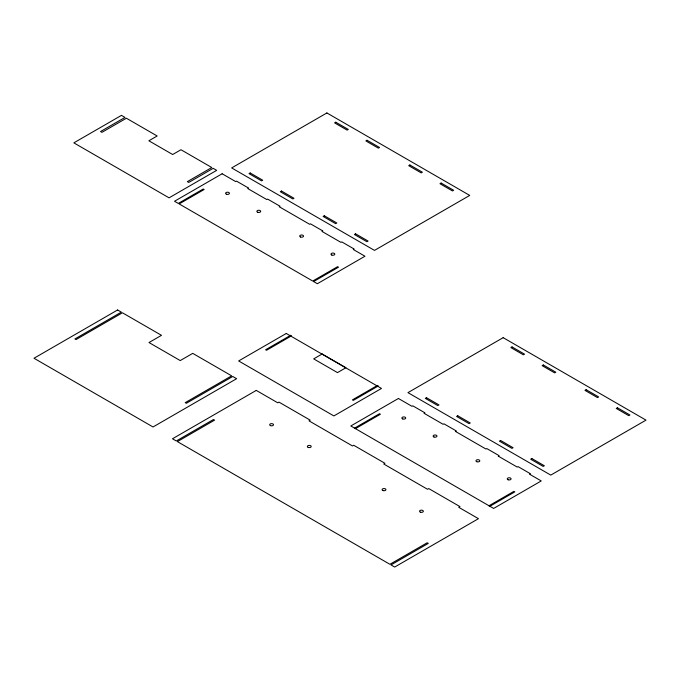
<?xml version="1.0" encoding="UTF-8"?>
<svg xmlns="http://www.w3.org/2000/svg" width="680" height="680" viewBox="0 0 680 680"><rect width="100%" height="100%" fill="white"/><g stroke="black" fill="none" stroke-linecap="round" stroke-linejoin="round"><path stroke-width="1.02" d="M354.526 428.153L379.517 413.721L380.409 414.23L355.419 428.663M488.929 505.792L513.927 491.368L514.811 491.878L489.821 506.311M121.456 115.37L73.84 142.859L169.065 197.838L216.673 170.349L213.189 168.334L188.743 182.444L187.349 181.645L211.794 167.526L180.965 149.736L172.678 154.522L148.869 140.777L157.165 135.992L126.386 118.227L101.949 132.337L100.547 131.529L124.993 117.419L121.456 115.37M326.893 112.948L231.667 167.926L374.501 250.393L469.727 195.415L326.893 112.948M222.139 173.766L174.522 201.255L178.27 203.422L203.244 189.006L204.136 189.516L179.163 203.932L312.724 281.044L337.646 266.653L338.538 267.163L313.607 281.554L317.356 283.721L364.973 256.232L353.286 249.483L354.11 249.016L341.776 241.893L340.96 242.369L322.005 231.429L322.822 230.953L310.514 223.848L309.689 224.315L279.191 206.712L280.015 206.236L267.665 199.104L266.841 199.58L247.775 188.572L248.6 188.096L236.521 181.126L235.705 181.602L222.139 173.766M335.75 122.205L334.585 122.876L347.115 130.109L348.279 129.438L335.75 122.205M250.18 172.975L249.025 173.646L261.553 180.88L262.709 180.208L250.18 172.975M367.022 140.258L365.857 140.93L378.386 148.163L379.55 147.492L367.022 140.258M281.46 191.037L280.296 191.709L292.825 198.942L293.99 198.271L281.46 191.037M117.597 309.986L34 358.25L153.025 426.972L236.623 378.7L232.764 376.474L186.32 403.291L185.224 402.653L231.667 375.844L192.729 353.362L180.234 360.578L148.996 342.541L161.492 335.325L122.443 312.783L75.998 339.592L74.902 338.963L121.346 312.146L117.597 309.986M409.853 164.985L408.688 165.656L421.217 172.89L422.382 172.219L409.853 164.985M324.292 215.764L323.127 216.435L335.656 223.669L336.821 222.998L324.292 215.764M441.125 183.047L439.969 183.719L452.498 190.952L453.654 190.281L441.125 183.047M355.563 233.818L354.399 234.489L366.928 241.723L368.092 241.051L355.563 233.818M286.263 333.464L238.646 360.952L333.872 415.93L381.488 388.442L286.263 333.464M290.606 335.342L265.608 349.767L266.5 350.285L291.49 335.852L290.606 335.342M256.267 390.405L172.482 438.77L176.298 440.98L213.494 419.5L214.591 420.129L177.395 441.609L389.903 564.298L427.176 542.776L428.273 543.405L390.991 564.927L394.672 567.052L478.456 518.678L458.754 507.305L459.96 506.608L428.723 488.571L427.516 489.269L383.741 463.998L384.948 463.301L353.702 445.264L352.495 445.961L308.992 420.844L310.199 420.147L278.953 402.109L277.746 402.806L256.267 390.405M322.125 353.991L313.684 358.87L337.484 372.615L345.925 367.736L322.125 353.991M377.4 385.45L352.41 399.882L353.294 400.392L378.293 385.968L377.4 385.45M503.166 337.662L407.94 392.64L550.774 475.108L646 420.129L503.166 337.662M398.412 398.48L350.803 425.969L493.637 508.436L541.246 480.947L529.558 474.198L530.383 473.731L518.058 466.608L517.233 467.083L498.279 456.144L499.103 455.668L486.787 448.562L485.971 449.029L455.464 431.426L456.288 430.95L443.938 423.819L443.113 424.295L424.056 413.287L424.881 412.811L412.802 405.841L411.978 406.317L398.412 398.48M512.023 346.919L510.858 347.591L523.387 354.824L524.552 354.152L512.023 346.919M426.462 397.69L425.298 398.361L437.827 405.594L438.991 404.923L426.462 397.69M543.294 364.973L542.138 365.644L554.667 372.878L555.823 372.207L543.294 364.973M457.733 415.752L456.569 416.423L469.098 423.657L470.262 422.986L457.733 415.752M586.126 389.7L584.97 390.371L597.499 397.604L598.655 396.933L586.126 389.7M500.565 440.478L499.4 441.15L511.929 448.383L513.094 447.712L500.565 440.478M617.406 407.762L616.241 408.433L628.77 415.667L629.935 414.995L617.406 407.762M531.837 458.533L530.681 459.204L543.21 466.438L544.365 465.766L531.837 458.533M270.512 425.646A1.912 1.105 0 0 0 273.496 424.813A1.912 1.105 0 0 0 270.75 423.742A1.912 1.105 0 0 0 270.512 425.646M420.486 512.21A1.912 1.105 0 0 0 423.359 511.25A1.912 1.105 0 0 0 420.486 510.298A1.912 1.105 0 0 0 420.486 512.21M382.942 490.56A1.912 1.105 0 0 0 385.917 489.719A1.912 1.105 0 0 0 383.18 488.648A1.912 1.105 0 0 0 382.942 490.56M308.21 447.414A1.912 1.105 0 0 0 311.194 446.573A1.912 1.105 0 0 0 308.448 445.502A1.912 1.105 0 0 0 308.21 447.414M402.704 418.931A1.912 1.105 0 0 0 405.688 418.098A1.912 1.105 0 0 0 402.942 417.027A1.912 1.105 0 0 0 402.704 418.931M433.984 436.993A1.912 1.105 0 0 0 436.968 436.152A1.912 1.105 0 0 0 434.223 435.081A1.912 1.105 0 0 0 433.984 436.993M476.816 461.72A1.912 1.105 0 0 0 479.8 460.887A1.912 1.105 0 0 0 477.054 459.808A1.912 1.105 0 0 0 476.816 461.72M508.087 479.774A1.912 1.105 0 0 0 511.071 478.941A1.912 1.105 0 0 0 508.325 477.87A1.912 1.105 0 0 0 508.087 479.774M226.431 194.225A1.912 1.105 0 0 0 229.415 193.383A1.912 1.105 0 0 0 226.669 192.312A1.912 1.105 0 0 0 226.431 194.225M257.703 212.279A1.912 1.105 0 0 0 260.686 211.438A1.912 1.105 0 0 0 257.941 210.367A1.912 1.105 0 0 0 257.703 212.279M300.543 237.005A1.912 1.105 0 0 0 303.518 236.173A1.912 1.105 0 0 0 300.773 235.093A1.912 1.105 0 0 0 300.543 237.005M331.815 255.059A1.912 1.105 0 0 0 334.798 254.226A1.912 1.105 0 0 0 332.052 253.155A1.912 1.105 0 0 0 331.815 255.059"/></g></svg>
